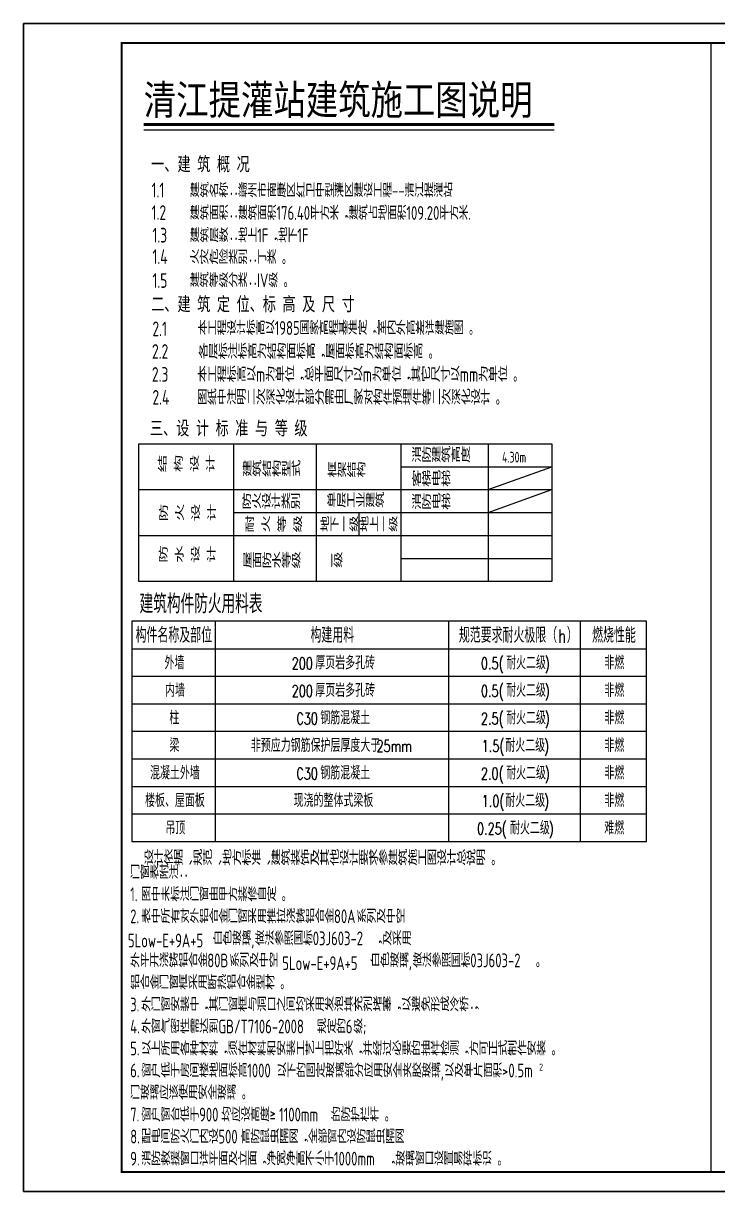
# Model space of a CAD drawing. Header units: millimetres. Extents: x 1742399 to 4898386, y 2481636 to 5226310.
# Drawn here: x 1991283 to 2008943, y 2586514 to 2616214 of the extents above; entities that cross this region are included whole.
import ezdxf

# ---------------------------------------------------------------- set-up
doc = ezdxf.new("R2010")
doc.units = ezdxf.units.MM
doc.header["$LTSCALE"] = 1000
for name, color, linetype in [('DIM_SYMB', 3, 'Continuous'), ('LINE', 9, 'Continuous'), ('PUB_TAB', 7, 'Continuous'), ('PUB_TEXT', 7, 'Continuous'), ('PUB_TITLE', 4, 'Continuous'), ('TEXT', 7, 'Continuous'), ('YHG_文字', 7, 'Continuous'), ('公用-符号', 3, 'Continuous')]:
    doc.layers.add(name, color=color, linetype=linetype)
doc.styles.add('-宋体', font='', dxfattribs={"width": 0.8})
doc.styles.add('-黑体', font='', dxfattribs={"width": 0.7})
doc.styles.add('_TCH_WDTABLE', font='SIMPLEX', dxfattribs={"bigfont": 'GBCBIG'})
doc.styles.add('TSSD_Rein', font='TSSDENG', dxfattribs={"width": 0.7, "bigfont": '@1HZTXT'})
doc.styles.get('-宋体').set_extended_font_data('SimSun')
doc.styles.get('-黑体').set_extended_font_data('SimSun')

# ---------------------------------------------------------------- blocks, each defined once
blk = doc.blocks.new('HAYJZ A3')
blk.add_lwpolyline([(4975, -403417), (46975, -403417), (46975, -433117), (4975, -433117), (4975, -403417)])
at = {"const_width": 50}
blk.add_lwpolyline([(7475, -403917), (46475, -403917), (46475, -432617), (7475, -432617), (7475, -403917)], dxfattribs=at)
at = {"layer": 'PUB_TITLE'}
blk.add_lwpolyline([(4975, -433117), (46975, -433117), (46975, -403417), (4975, -403417)], close=True, dxfattribs=at)

msp = doc.modelspace()

# ---------------------------------------------------------------- linework, layer by layer
for p, q in [((2008766.8, 2615714.4), (2008766.8, 2587014.4)), ((1996630.4, 2605527.2, 0), (1996630.4, 2602027.2, 0)), ((1998731.3, 2605527.2, 0), (1998731.3, 2602027.2, 0)), ((2000883.4, 2605527.2, 0), (2000883.4, 2602027.2, 0)), ((2003105.6, 2605527.2, 0), (2003105.6, 2602027.2, 0)), ((2000883.4, 2604943.9), (2004723.7, 2604943.9)), ((2003105.6, 2604360.5), (2004723.7, 2604943.9)), ((1994219.3, 2604360.5), (2004723.7, 2604360.5)), ((2003105.6, 2603777.2), (2004723.7, 2604360.5)), ((2003105.6, 2603777.2), (2004723.7, 2604360.5)), ((1996630.4, 2603777.2), (2004723.7, 2603777.2)), ((1999815.8, 2603777.2), (1999815.8, 2603193.9)), ((1999815.8, 2603777.2), (1999815.8, 2603193.9)), ((1994219.3, 2603193.9), (2004723.7, 2603193.9)), ((2000883.4, 2602610.5), (2004723.7, 2602610.5)), ((2000883.4, 2602610.5), (2004723.7, 2602610.5))]:
    msp.add_line(p, q)
at = {"elevation": 0}
msp.add_lwpolyline([(1994219.3, 2605527.2), (2004723.7, 2605527.2), (2004723.7, 2602027.2), (1994219.3, 2602027.2)], close=True, dxfattribs=at)
at = {"layer": 'LINE'}
for p, q in [((2000883.4, 2604943.9), (2004723.7, 2604943.9)), ((1994219.3, 2603193.9), (2004723.7, 2603193.9)), ((2000883.4, 2602610.5), (2004723.7, 2602610.5)), ((2000883.4, 2602610.5), (2004723.7, 2602610.5))]:
    msp.add_line(p, q, dxfattribs=at)
at = {"layer": 'PUB_TAB'}
msp.add_lwpolyline([(1994039.8, 2595417.8), (2007130, 2595417.8), (2007130, 2601017.8), (1994039.8, 2601017.8)], close=True, dxfattribs=at)
for points in [[(1996160.3, 2601017.8), (1996160.3, 2595417.8)], [(2002093.5, 2601017.8), (2002093.5, 2595417.8)], [(2005443, 2601017.8), (2005443, 2595417.8)], [(1994039.8, 2600317.8), (2007130, 2600317.8)], [(1994039.8, 2599617.8), (2007130, 2599617.8)], [(1994039.8, 2598917.8), (2007130, 2598917.8)], [(1994039.8, 2598217.8), (2007130, 2598217.8)], [(1994039.8, 2597517.8), (2007130, 2597517.8)], [(1994039.8, 2596817.8), (2007130, 2596817.8)], [(1994039.8, 2596117.8), (2007130, 2596117.8)]]:
    msp.add_lwpolyline(points, dxfattribs=at)
at = {"layer": '公用-符号', "const_width": 70}
msp.add_lwpolyline([(1994345.8, 2613643.9), (2004787.1, 2613643.9)], dxfattribs=at)
at = {"layer": '公用-符号'}
msp.add_lwpolyline([(1994345.8, 2613503.9), (2004787.1, 2613503.9)], dxfattribs=at)

# ---------------------------------------------------------------- block references
msp.add_blockref('HAYJZ A3', (1986308.5, 3019631.2))

# ---------------------------------------------------------------- texts
at = {"layer": 'DIM_SYMB', "style": 'TSSD_Rein', "width": 0.7}
for s, height, p in [('门窗表附注：', 350, (1994000.6, 2594458, 0)), ('1.', 350, (1994000.6, 2593898, 0)), ('图中未标注门窗由甲方装修自定。', 350, (1994283.3, 2593898, 0)), ('表中所有对外铝合金门窗采用推拉浇铸铝合金', 350, (1994283.3, 2593338, 0)), ('系列及中空', 350, (1999767.5, 2593338, 0)), ('2.', 350, (1994000.6, 2593338, 0)), ('80A', 350, (1999183.3, 2593338, 0)), ('白色玻璃', 350, (1996099.5, 2592778, 0)), ('做法参照国标', 350, (1997173.7, 2592778, 0)), ('03J603-2', 350, (1998643.7, 2592778, 0)), ('，及采用', 350, (2000170.2, 2592778, 0)), ('外平开浇铸铝合金', 350, (1994000.6, 2592218, 0)), ('80B', 350, (1995960.6, 2592218, 0)), ('系列及中空', 350, (1996535.4, 2592218, 0)), (',', 350, (1997079.5, 2592778, 0)), ('白色玻璃', 350, (2000106.2, 2592218, 0)), ('做法参照国标', 350, (2001180.4, 2592218, 0)), ('03J603-2', 350, (2002650.4, 2592218, 0)), (',', 350, (2001086.2, 2592218, 0)), ('。', 350, (2004177, 2592218, 0)), ('铝合金门窗框采用断热铝合金型材。', 350, (1994000.6, 2591658, 0)), ('3.', 350, (1994000.6, 2591098, 0)), ('外门窗安装中，其门窗框与洞口之间均采用发泡填充剂堵塞，以避免形成冷桥；', 350, (1994283.3, 2591098, 0)), ('4.', 350, (1994000.6, 2590538, 0)), ('外窗气密性需达到', 350, (1994283.3, 2590538, 0)), ('GB/T7106-2008', 350, (1996243.3, 2590538, 0)), ('规定的', 350, (1998749.8, 2590538, 0)), ('6', 350, (1999484.8, 2590538, 0)), ('级', 350, (1999673.3, 2590538, 0)), (';', 350, (1999918.3, 2590538, 0)), ('5.', 350, (1994000.6, 2589978, 0)), ('以上所用各种材料，须在材料和安装工艺上把好关，并经过必要的抽样检测，方可正式制作安装。', 350, (1994283.3, 2589978, 0)), ('6.', 350, (1994000.6, 2589418, 0)), ('窗户低于房间楼地面标高', 350, (1994283.3, 2589418, 0)), ('1000', 350, (1996978.3, 2589418, 0)), ('以下的固定玻璃部分应用安全夹胶玻璃', 350, (1997732.1, 2589418, 0)), ('以及单片面积', 350, (2001991.3, 2589418, 0)), ('>0.5m', 350, (2003461.3, 2589418, 0)), ('2', 175, (2004403.6, 2589593, 0)), ('门玻璃应该使用安全玻璃。', 350, (1994000.6, 2588858, 0)), (',', 350, (2001897.1, 2589418, 0)), ('窗户窗台低于', 350, (1994283.3, 2588298, 0)), ('均应设高度≥', 350, (1996318.6, 2588298, 0)), ('的防护栏杆。', 350, (1999107.9, 2588298, 0)), ('7.', 350, (1994000.6, 2588298, 0)), ('900', 350, (1995753.3, 2588298, 0)), ('1100mm', 350, (1997788.6, 2588298, 0)), ('8.', 350, (1994000.6, 2587738, 0)), ('配电间防火门内设', 350, (1994283.3, 2587738, 0)), ('500', 350, (1996243.3, 2587738, 0)), ('高防鼠虫隔网，全部窗内设防鼠虫隔网', 350, (1996808.6, 2587738, 0)), ('9.', 350, (1994000.6, 2587178, 0)), ('消防救援窗口详平面及立面，净宽净高不小于', 350, (1994283.3, 2587178, 0)), ('1000mm', 350, (1999183.3, 2587178, 0)), ('，玻璃窗口设置易碎标识。', 350, (2000502.5, 2587178, 0))]:
    msp.add_text(s, height=height, dxfattribs=at).set_placement(p)
at = {"layer": 'PUB_TAB', "style": '_TCH_WDTABLE'}
for s, height, p in [('建筑构件防火用料表', 482.27, (1994239.8, 2601217.8)), ('构件名称及部位', 385.82, (1994138.3, 2600467.8)), ('构建用料', 385.82, (1998586.5, 2600467.8)), ('规范要求耐火极限（', 385.82, (2002360.3, 2600467.8)), ('）', 385.8, (2005105.1, 2600467.8)), ('燃烧性能', 385.82, (2005750.3, 2600467.8)), ('外墙', 337.59, (1994872.9, 2599792.8)), ('厚页岩多孔砖', 337.59, (1998708.3, 2599792.8)), ('耐火二级', 337.59, (2003561.7, 2599792.8)), ('非燃', 337.59, (2006061.2, 2599792.8)), ('内墙', 337.59, (1994887.8, 2599092.8)), ('厚页岩多孔砖', 337.59, (1998708.3, 2599092.8)), ('耐火二级', 337.59, (2003561.7, 2599092.8)), ('非燃', 337.59, (2006061.2, 2599092.8)), ('柱', 337.6, (1994995.8, 2598392.8)), ('钢筋混凝土', 337.59, (1998836.2, 2598392.8)), ('耐火二级', 337.59, (2003561.7, 2598392.8)), ('非燃', 337.59, (2006061.2, 2598392.8)), ('梁', 337.6, (1994999.5, 2597692.8)), ('非预应力钢筋保护层厚度大于', 337.589, (1997069.6, 2597692.8)), ('耐火二级', 337.59, (2003541.7, 2597692.8)), ('非燃', 337.59, (2006061.2, 2597692.8)), ('混凝土外墙', 337.59, (1994506.1, 2596992.8)), ('钢筋混凝土', 337.59, (1998836.2, 2596992.8)), ('耐火二级', 337.59, (2003561.7, 2596992.8)), ('非燃', 337.59, (2006061.2, 2596992.8)), ('楼板、屋面板', 337.59, (1994379.6, 2596292.8)), ('现浇的整体式梁板', 337.59, (1998158.8, 2596292.8)), ('耐火二级', 337.59, (2003541.7, 2596292.8)), ('非燃', 337.59, (2006061.2, 2596292.8)), ('吊顶', 337.59, (1994895.2, 2595592.8)), ('耐火二级', 337.59, (2003661.7, 2595592.8)), ('难燃', 337.59, (2006059.3, 2595592.8))]:
    msp.add_text(s, height=height, dxfattribs=at).set_placement(p)
at = {"layer": 'PUB_TAB', "style": '_TCH_WDTABLE', "width": 0.705882}
for s, height, p in [('h', 340, (2004887.9, 2600467.8)), ('200', 297.5, (1998108.3, 2599792.8)), ('0.5(', 297.5, (2002921.7, 2599792.8)), (')', 297.5, (2004544.7, 2599792.8)), ('200', 297.5, (1998108.3, 2599092.8)), ('0.5(', 297.5, (2002921.7, 2599092.8)), (')', 297.5, (2004544.7, 2599092.8)), ('C30', 297.5, (1998226.2, 2598392.8)), ('2.5(', 297.5, (2002921.7, 2598392.8)), (')', 297.5, (2004544.7, 2598392.8)), ('25mm', 297.5, (2000264.2, 2597692.8)), ('1.5(', 297.5, (2002941.7, 2597692.8)), (')', 297.5, (2004524.7, 2597692.8)), ('C30', 297.5, (1998226.2, 2596992.8)), ('2.0(', 297.5, (2002921.7, 2596992.8)), (')', 297.5, (2004544.7, 2596992.8)), ('1.0(', 297.5, (2002941.7, 2596292.8)), (')', 297.5, (2004524.7, 2596292.8)), ('0.25(', 297.5, (2002821.7, 2595592.8)), (')', 297.5, (2004644.7, 2595592.8))]:
    msp.add_text(s, height=height, dxfattribs=at).set_placement(p)
at = {"layer": 'PUB_TEXT', "color": 3, "style": '-黑体', "width": 0.7}
for s, p in [('一、建 筑 概 况', (1994535.3, 2612464.3, 0)), ('二、建 筑 定 位、标 高 及 尺 寸', (1994535.3, 2608906.5, 0)), ('三、设 计 标 准 与 等 级', (1994502.7, 2605751.5, 0))]:
    msp.add_text(s, height=350, dxfattribs=at).set_placement(p)
at = {"layer": 'TEXT', "lineweight": 0, "style": 'TSSD_Rein', "width": 0.7}
for s, height, p in [('1.1', 373.33, (1994546.3, 2611790.2, 0)), ('1.2', 373.33, (1994546.3, 2611216.6, 0)), ('1.3', 373.33, (1994566.7, 2610642, 0)), ('1.4', 373.33, (1994566.7, 2610097.1, 0)), ('1.5', 373.33, (1994566.7, 2609490.4, 0)), ('2.1', 373.33, (1994566.7, 2608261.5, 0)), ('2.2', 373.33, (1994555.3, 2607686.5, 0)), ('各层标注标高为结构面标高，屋面标高为结构面标高。', 373.333, (1995734.3, 2607686.2, 0)), ('2.3', 373.33, (1994552.9, 2607103.1, 0)), ('本工程标高以m为单位，总平面尺寸以m为单位，其它尺寸以mm为单位。', 373.333, (1995709.5, 2607102.9, 0)), ('2.4', 373.33, (1994566.7, 2606519.8, 0)), ('图纸中注明二次深化设计部分需由厂家对构件预埋件等二次深化设计。', 373.333, (1995706.8, 2606519.5, 0)), ('消防建筑高度', 373.33, (2001162.2, 2605054.3)), ('结 构 设 计', 373.33, (1994692.5, 2604819.1)), ('建筑结构型式', 373.33, (1996851.5, 2604697.8, 0)), ('客梯电梯', 373.33, (2001162.2, 2604444)), ('客梯电梯', 373.33, (2001162.2, 2604444)), ('防火设计类别', 373.33, (1996838.9, 2603870.8)), ('消防电梯', 373.33, (2001162.2, 2603860.7)), ('消防电梯', 373.33, (2001162.2, 2603860.7)), ('防 火 设 计', 373.33, (1994722.9, 2603574.1)), ('耐 火 等 级', 373.33, (1996914.8, 2603284.4)), ('防 水 设 计', 373.33, (1994713.3, 2602515.3)), ('屋面防水等级', 373.33, (1996852.3, 2602370.1)), ('设计依据、规范、地方标准、建筑装饰及其他设计要求参建筑施工图设计总说明。', 373.333, (1994350.2, 2594811.2, 0))]:
    msp.add_text(s, height=height, dxfattribs=at).set_placement(p)
at = {"layer": 'TEXT', "color": 1, "style": 'TSSD_Rein', "width": 0.7}
for s, height, p in [('建筑名称：赣州市南康区红卫中型灌区建设工程--清江提灌站', 350, (1995517.1, 2611792.8, 0)), ('建筑面积：建筑面积176.40平方米，建筑占地面积109.20平方米.', 350, (1995517.1, 2611219.5, 0)), ('建筑层数：地上1F，地下1F', 350, (1995517.1, 2610649, 0)), ('火灾危险类别：丁类。', 350, (1995512.8, 2610094.4, 0)), ('建筑等级分类：IV级。', 350, (1995512.8, 2609507.5, 0)), ('本工程设计标高以1985国家高程基准定，室内外高差详建施图。', 350, (1995715.7, 2608294.9, 0)), ('4.30m', 272.22, (2003459.5, 2605049.2)), ('框架结构', 350, (1999014.9, 2604681.8, 0)), ('单层工业建筑', 350, (1998999.6, 2603909.8)), ('地下一级', 350, (1998826.1, 2603299.5, 0)), ('地上一级', 350, (1999829.5, 2603299.5, 0))]:
    msp.add_text(s, height=height, dxfattribs=at).set_placement(p)
at = {"layer": 'TEXT', "color": 1, "lineweight": 0, "style": 'TSSD_Rein', "width": 0.7}
msp.add_text('I级', height=350, dxfattribs=at).set_placement((1999087.9, 2602387.9))
at = {"layer": 'YHG_文字', "color": 1, "style": 'TSSD_Rein', "width": 0.7}
for p in [(1993942.8, 2592723.1), (1997869.6, 2592146.7)]:
    msp.add_text('5Low-E+9A+5', height=350, dxfattribs=at).set_placement(p)
at = {"layer": '公用-符号', "color": 7, "style": '-宋体', "width": 0.8}
msp.add_text('清江提灌站建筑施工图说明', height=755.274, dxfattribs=at).set_placement((1994345.8, 2613893.6))

doc.saveas('drawing.dxf')
